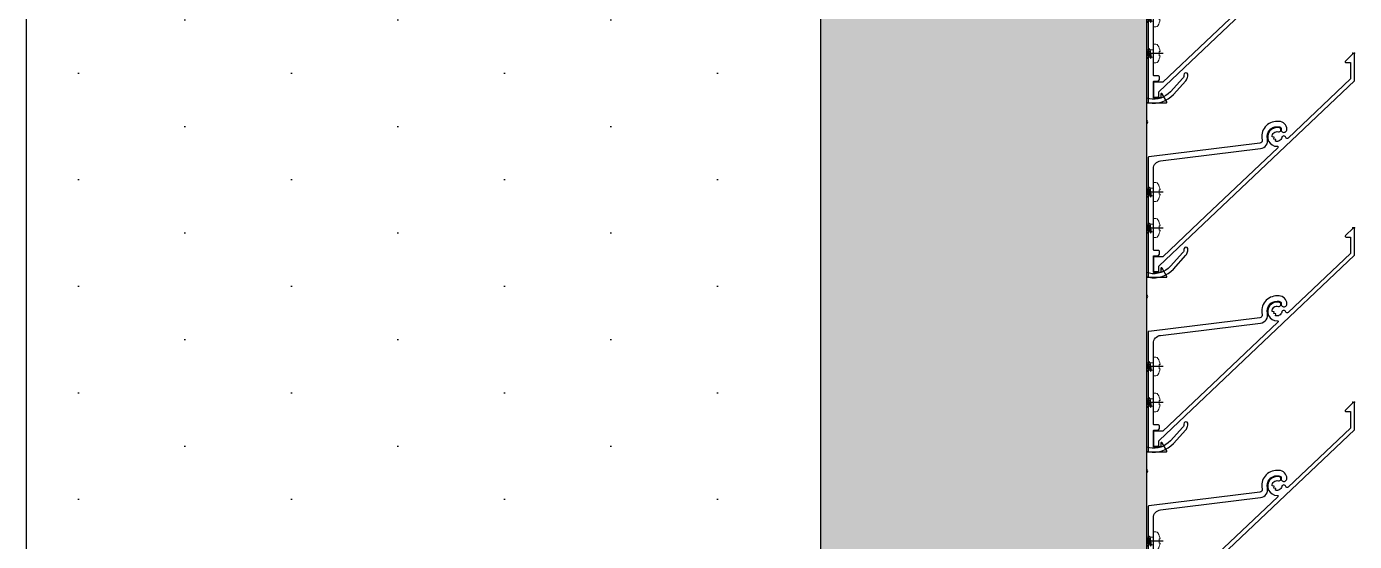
# Model space of a CAD drawing. Header units: millimetres. Extents: x 3774 to 718460, y -768339 to 192544.
# Drawn here: x 359271.6 to 359766.4, y -720562.5 to -720370.8 of the extents above; entities that cross this region are included whole.
import ezdxf

# ---------------------------------------------------------------- set-up
doc = ezdxf.new("R2010")
doc.units = ezdxf.units.MM
doc.set_wipeout_variables(frame=1)
doc.linetypes.add('CENTER', pattern=[50.8, 31.75, -6.35, 6.35, -6.35])
doc.linetypes.add('XKITLINE00', pattern=[0])
for name, color, linetype in [('010 - ASPG_ACCESSORIES_MAIN_COLOR_1', 7, 'Continuous'), ('010 - ASPG_EXTR_DEF_SUB', 7, 'Continuous'), ('010 - ASPG_EXTR_MAIN_COLOR_2', 7, 'Continuous'), ('010 - ASPG_FLASHING_MAIN_COLOR_2', 7, 'Continuous'), ('010 - ASPG_FLASHING_MAIN_COLOR_4', 7, 'Continuous'), ('010 - ASPG_FLASHING_WIPEOUT_', 7, 'Continuous'), ('010 - ASPG_FRAMING_MAIN_COLOR_2', 7, 'Continuous'), ('010 - ASPG_FRAMING_SUB_COLOR_2', 7, 'Continuous'), ('010 - ASPG_FRAMING_WIPEOUT_', 7, 'Continuous'), ('BOLT & SCREW', 7, 'Continuous'), ('Center Line', 7, 'CENTER')]:
    doc.layers.add(name, color=color, linetype=linetype)
for name, color, linetype, lineweight in [('12-GRID', 7, 'CENTER', 13), ('Part', 7, 'Continuous', 0), ('SCREW', 7, 'Continuous', 5)]:
    doc.layers.add(name, color=color, linetype=linetype, lineweight=lineweight)

# ---------------------------------------------------------------- blocks, each defined once
blk = doc.blocks.new('*A2263108')
at = {"layer": 'Part', "color": 7, "linetype": 'XKITLINE00', "lineweight": 0}
for p, q in [((1851.544, -56.655999), (1851.544003, -42.576001)), ((1852.416, -56.656), (1852.416003, -42.576001)), ((1852.480003, -42.576001), (1852.48, -56.656)), ((1851.48, -54.495998), (1851.480002, -45.215998))]:
    blk.add_line(p, q, dxfattribs=at)
blk = doc.blocks.new('*A3693251')
at = {"layer": 'Part', "color": 7, "linetype": 'XKITLINE00', "lineweight": 0}
blk.add_line((1850.079994, -57.295808), (1850.080007, -42.416002), dxfattribs=at)
blk = doc.blocks.new('W-1-PP19-SE-ENT3_20260407-084553_PP19_ENT3_LOPL')
at = {"color": 7, "lineweight": 0, "xscale": 125, "yscale": 125, "zscale": 125}
for name in ['*A3693251', '*A2263108']:
    blk.add_blockref(name, (-226235, 11475), dxfattribs=at)
blk = doc.blocks.new('PZG35-9D5')
at = {"layer": 'Center Line', "color": 7}
blk.add_line((0, 3.73), (0, -10.53), dxfattribs=at)
at = {"layer": 'SCREW', "color": 7}
for p, q in [((-1.4, 0), (-1.4, -1.09)), ((1.4, 0), (1.4, -0.59)), ((-1.85, -1.4), (1.85, -0.9)), ((-1.85, -1.4), (-1.4, -1.09)), ((-1.85, -1.4), (-1.4, -1.71)), ((-1.85, -2.7), (1.85, -2.2)), ((-1.85, -2.7), (-1.4, -2.39)), ((-1.85, -2.7), (-1.4, -3.01)), ((-1.85, -4), (-1.4, -3.69)), ((-1.85, -4), (-0.99, -3.88)), ((-1.85, -4), (-1.4, -4.31)), ((-1.4, -1.09), (1.4, -0.59)), ((-1.4, -1.71), (1.4, -1.21)), ((-1.4, -1.71), (-1.4, -2.39)), ((-1.4, -2.39), (1.4, -1.89)), ((-1.4, -3.01), (1.4, -2.51)), ((-1.4, -3.01), (-1.4, -3.69)), ((-1.4, -3.69), (-0.84, -3.59)), ((-1.4, -4.31), (-1.18, -4.27)), ((-1.4, -4.31), (-1.4, -8.1)), ((0.56, -3.34), (1.4, -3.19)), ((0.71, -3.65), (1.85, -3.5)), ((0.71, -3.93), (1.4, -3.81)), ((0.71, -4.61), (1.4, -4.49)), ((0.71, -4.95), (1.85, -4.8)), ((1.85, -0.9), (1.4, -0.59)), ((1.85, -0.9), (1.4, -1.21)), ((1.4, -1.21), (1.4, -1.89)), ((1.85, -2.2), (1.4, -1.89)), ((1.85, -2.2), (1.4, -2.51)), ((1.4, -2.51), (1.4, -3.19)), ((1.85, -3.5), (1.4, -3.19)), ((1.85, -3.5), (1.4, -3.81)), ((1.4, -3.81), (1.4, -4.49)), ((1.85, -4.8), (1.4, -4.49)), ((1.85, -4.8), (1.4, -5.11)), ((0, -9.5), (-1.4, -8.1)), ((0, -9.5), (1.4, -8.1)), ((0.71, -5.23), (1.4, -5.11)), ((1.4, -5.11), (1.4, -8.1))]:
    blk.add_line(p, q, dxfattribs=at)
blk.add_lwpolyline([(0, -9.5), (0.71, -5.23), (0.71, -3.6, 0.417657), (0.41, -3.3, 0.108102), (-0.84, -3.59), (-1.4, -4.7)], format="xyb", dxfattribs=at)
blk = doc.blocks.new('*U8304')
at = {"layer": 'SCREW', "color": 7}
blk.add_lwpolyline([(3.03, 1.78, 0.09906), (0.8, 2.55), (0.8, 2.27), (-0.8, 2.27), (-0.8, 2.55, 0.09906), (-3.03, 1.78, 0.266588), (-3.5, 0.96), (-3.5, 0.2, 0.414214), (-3.3, 0), (3.3, 0, 0.414214), (3.5, 0.2), (3.5, 0.96, 0.266588)], format="xyb", close=True, dxfattribs=at)
blk.add_blockref('PZG35-9D5', (0, 0), dxfattribs=at)
blk = doc.blocks.new('*U8306')
at = {"color": 7}
blk.add_point((0, 0), dxfattribs=at)
at = {"layer": '010 - ASPG_ACCESSORIES_MAIN_COLOR_1', "color": 7}
blk.add_lwpolyline([(-39.7, -0.6, 0.414214), (-40, -0.9), (-40, -7.37, 0.57735), (-39.65, -7.57), (-36.64, -5.83, 0.767327), (-36.79, -5.3), (-37.9, -5.3, -0.414214), (-38.2, -5), (-38.2, -2.8, -0.414214), (-38, -2.6), (-32.18, -2.6, -0.388879), (-31.98, -2.78), (-31.85, -4.34, 0.388879), (-31.35, -4.8), (-30.3, -4.8, 0.414214), (-30, -4.5), (-30, -2.9, -0.414214), (-29.7, -2.6), (0.41, -2.6, -0.378969), (3.39, -5.24), (7.95, -42.52, 0.446593), (11.62, -45.08, -0.489802), (16.08, -48.68), (16.06, -49.36, -0.18248), (15.8, -50.02, -0.267949), (15.33, -50.17, 1.122115), (15.1, -52.34, 0.405004), (18.06, -49.4), (18.08, -48.72, 0.489805), (11.16, -43.13, -0.446597), (9.94, -42.28), (4.87, -0.85, 0.364176), (4.57, -0.6)], format="xyb", close=True, dxfattribs=at)
at = {"layer": '010 - ASPG_EXTR_DEF_SUB', "color": 7}
for p in [(-40, -0.5), (43.44, -76.9), (43.44, -77.5)]:
    blk.add_point(p, dxfattribs=at)
at = {"layer": '010 - ASPG_EXTR_MAIN_COLOR_2', "color": 7}
blk.add_lwpolyline([(11.37, -48.15), (11.47, -47.44), (12.18, -47.56), (12.29, -46.79, -0.535538), (14.19, -49.17, 0.991572), (15.66, -49.58, 1.157025), (8.79, -48.77, -0.688558), (8.27, -48.99), (-17.14, -22.17), (-32.34, -6.13), (-32.34, -2.9, 0.414312), (-32.64, -2.6), (-37.54, -2.6, 0.414116), (-37.84, -2.9), (-37.84, -4.3, 0.414214), (-37.54, -4.6), (-35.99, -4.6, -0.205895), (-35.77, -4.69), (33.23, -77.5), (43.14, -77.5, 0.668179), (43.36, -76.99), (40.52, -74.15, 0.668179), (40.01, -74.36), (40.01, -76), (33.87, -76), (11.86, -52.78, -0.558354), (12.08, -51.95, 0.766275), (12.04, -50.39, -0.438583), (10.71, -48.05)], format="xyb", close=True, dxfattribs=at)
at = {"layer": 'SCREW', "color": 7, "rotation": 180}
for p in [(-21.65, -2.5), (-8.24, -2.5)]:
    blk.add_blockref('*U8304', p, dxfattribs=at)
blk = doc.blocks.new('*U7875')
at = {"color": 7}
blk.add_wipeout([(1077, 4), (60, 4), (60, 69.3), (1077, 69.3)], dxfattribs=at).dxf.layer = '010 - ASPG_FRAMING_WIPEOUT_'
at = {"layer": '010 - ASPG_FRAMING_MAIN_COLOR_2', "color": 7}
blk.add_lwpolyline([(1047, 69.3), (90, 69.3), (90, 6), (1047, 6)], close=True, dxfattribs=at)
at = {"layer": '010 - ASPG_FRAMING_SUB_COLOR_2', "color": 7}
for points in [[(1077, 4), (60, 4), (60, 69.3), (1077, 69.3)], [(60, 2), (60, 4), (1077, 4), (1077, 2)]]:
    blk.add_lwpolyline(points, close=True, dxfattribs=at)
at = {"color": 7, "rotation": 180}
for p in [(546.77, 69.3), (611.77, 69.3), (676.77, 69.3), (741.77, 69.3)]:
    blk.add_blockref('*U8306', p, dxfattribs=at)
blk = doc.blocks.new('W-1-PP19-SE-ENT3_20260407-085125_PP19_ENT3_ASPG_PL')
at = {"color": 7, "rotation": 270}
blk.add_blockref('*U7875', (5373, 5510), dxfattribs=at)
blk = doc.blocks.new('*U8303')
at = {"layer": '12-GRID', "color": 7, "linetype": 'CENTER'}
for p, q in [((0, -6.2), (0, 2.2)), ((-4.2, -2), (4.2, -2))]:
    blk.add_line(p, q, dxfattribs=at)
at = {"layer": 'BOLT & SCREW', "color": 7}
for p, q in [((-0.55, -1.77), (-1.77, -1.56)), ((-0.55, -2.23), (-1.77, -2.44)), ((-0.46, -1.77), (-0.88, -1.56)), ((-0.46, -2.23), (-0.88, -2.44)), ((-0.23, -1.45), (-0.44, -0.23)), ((-0.23, -1.54), (-0.44, -1.12)), ((-0.23, -2.46), (-0.44, -2.88)), ((-0.23, -2.55), (-0.44, -3.77)), ((0.23, -1.45), (0.44, -0.23)), ((0.23, -1.54), (0.44, -1.12)), ((0.44, -2.88), (0.23, -2.46)), ((0.23, -2.55), (0.44, -3.77)), ((0.46, -1.77), (0.88, -1.56)), ((0.46, -2.23), (0.88, -2.44)), ((0.55, -1.77), (1.77, -1.56)), ((0.55, -2.23), (1.77, -2.44))]:
    blk.add_line(p, q, dxfattribs=at)
for points in [[(-1.77, -1.56), (-0.88, -1.56, 0.414214), (-0.44, -1.12), (-0.44, -0.23), (0.44, -0.23), (0.44, -1.12, 0.414214), (0.88, -1.56), (1.77, -1.56), (1.77, -2.44), (0.88, -2.44, 0.414214), (0.44, -2.88), (0.44, -3.77), (-0.44, -3.77), (-0.44, -2.88, 0.414214), (-0.88, -2.44), (-1.77, -2.44)], [(0.23, -2.46, -0.414214), (0.46, -2.23), (0.55, -2.23), (0.55, -1.77), (0.46, -1.77, -0.414214), (0.23, -1.54), (0.23, -1.45), (-0.23, -1.45), (-0.23, -1.54, -0.414214), (-0.46, -1.77), (-0.55, -1.77), (-0.55, -2.23), (-0.46, -2.23, -0.414214), (-0.23, -2.46), (-0.23, -2.55), (0.23, -2.55)]]:
    blk.add_lwpolyline(points, format="xyb", close=True, dxfattribs=at)
blk.add_circle((0, -2), 3.5, dxfattribs=at)
blk = doc.blocks.new('*U7006')
at = {"layer": '010 - ASPG_EXTR_DEF_SUB', "color": 7}
for p in [(325, 0), (390, 0), (455, 0)]:
    blk.add_point(p, dxfattribs=at)
at = {"layer": '010 - ASPG_EXTR_MAIN_COLOR_2', "color": 7}
for points in [[(270.56, 33.07, 0.077048), (303.74, 68.44, -0.247674), (303.99, 68.57), (305.98, 68.57, -0.044131), (306.47, 68.5, -0.125846), (308.96, 67.21, -0.098851), (309.82, 66.03, -0.205828), (309.79, 61.2, -0.115116), (306.37, 57.18, 0.822373), (307.46, 56.1, 0.109185), (311.15, 60.56, 0.208323), (311.19, 66.64, 0.100528), (309.97, 68.32, 0.145116), (306.29, 70.07), (290.76, 70.07, 0.433659), (290.46, 69.75), (290.84, 63.96, 0.082069), (290.86, 63.87, 0.720654), (292.33, 63.97, 0.079224), (292.34, 64.07), (292.07, 68.14, -0.433659), (292.47, 68.57), (300.86, 68.57, -0.607385), (301.35, 67.62, -0.045829), (282.78, 45.76, -0.560492)], [(496.35, 67.62, -0.045829), (477.78, 45.76, -0.560492), (477.29, 45.89, 0.31786), (474.21, 48.24, 0.953288), (474.08, 46.72, -2.423004), (472.26, 44.89, 0.952315), (470.74, 44.76, 0.300821), (472.89, 41.76, -0.560492), (472.98, 41.25, -0.019425), (463.62, 33.46, -0.552501), (463.15, 33.64, 0.344461), (459.99, 36.3, 0.952015), (459.86, 34.78, -2.423186), (458.04, 32.95, 0.952015), (456.52, 32.82, 0.2854), (458.49, 29.89, -0.553378), (458.56, 29.38, 0.030674), (443.46, 15.06, 0.4171), (444.11, 5.27, 0.935553), (445.1, 6.41, -0.43441), (444.8, 14.29, -0.014998), (451.92, 21.45, -0.738349), (454.92, 19.76, 0.004917), (451.81, 4.8, 0.263611), (454.88, -4.46), (460, -9.08, 0.125884), (461.27, -9.75, 0.044275), (462.09, -9.87, 1.107655), (462.13, -8.33, -0.215596), (461.02, -7.99), (455.89, -3.35, -0.263611), (453.28, 4.51, -0.004855), (456.34, 19.26, 0.23396), (455.82, 21.95, -0.24081), (455.71, 24.9, -0.104157), (455.78, 25), (457.99, 26.93, -0.229021), (460.7, 26.89, -0.381721), (465.27, 9.07, 0.977382), (466.62, 8.41, 0.361105), (462.41, 27.5, -0.496126), (462.44, 30.69, 0.003188), (464.06, 31.9, -0.002827), (465.56, 33.07, 0.077048), (498.74, 68.44, -0.247674)]]:
    blk.add_lwpolyline(points, format="xyb", dxfattribs=at)
for points in [[(355.76, 70.07, 0.433659), (355.46, 69.75), (355.84, 63.96, 0.082069), (355.86, 63.87, 0.720654), (357.33, 63.97, 0.079224), (357.34, 64.07), (357.07, 68.14, -0.433659), (357.47, 68.57), (365.86, 68.57, -0.607385), (366.35, 67.62, -0.045829), (347.78, 45.76, -0.560492), (347.29, 45.89, 0.31786), (344.21, 48.24, 0.953288), (344.08, 46.72, -2.423004), (342.26, 44.89, 0.952315), (340.74, 44.76, 0.300821), (342.89, 41.76, -0.560492), (342.98, 41.25, -0.019425), (333.62, 33.46, -0.552501), (333.15, 33.64, 0.344461), (329.99, 36.3, 0.952015), (329.86, 34.78, -2.423186), (328.04, 32.95, 0.952015), (326.52, 32.82, 0.2854), (328.49, 29.89, -0.553378), (328.56, 29.38, 0.030674), (313.46, 15.06, 0.4171), (314.11, 5.27, 0.935553), (315.1, 6.41, -0.43441), (314.8, 14.29, -0.014998), (321.92, 21.45, -0.738349), (324.92, 19.76, 0.004917), (321.81, 4.8, 0.263611), (324.88, -4.46), (330, -9.08, 0.125884), (331.27, -9.75, 0.044275), (332.09, -9.87, 1.107655), (332.13, -8.33, -0.215596), (331.02, -7.99), (325.89, -3.35, -0.263611), (323.28, 4.51, -0.004855), (326.34, 19.26, 0.23396), (325.82, 21.95, -0.24081), (325.71, 24.9, -0.104157), (325.78, 25), (327.99, 26.93, -0.229021), (330.7, 26.89, -0.381721), (335.27, 9.07, 0.977382), (336.62, 8.41, 0.361105), (332.41, 27.5, -0.496126), (332.44, 30.69, 0.003188), (334.06, 31.9, -0.002827), (335.56, 33.07, 0.077048), (368.74, 68.44, -0.247674), (368.99, 68.57), (370.98, 68.57, -0.044131), (371.47, 68.5, -0.125846), (373.96, 67.21, -0.098851), (374.82, 66.03, -0.205828), (374.79, 61.2, -0.115116), (371.37, 57.18, 0.822373), (372.46, 56.1, 0.109185), (376.15, 60.56, 0.208323), (376.19, 66.64, 0.100528), (374.97, 68.32, 0.145116), (371.29, 70.07)], [(420.76, 70.07, 0.433659), (420.46, 69.75), (420.84, 63.96, 0.082069), (420.86, 63.87, 0.720654), (422.33, 63.97, 0.079224), (422.34, 64.07), (422.07, 68.14, -0.433659), (422.47, 68.57), (430.86, 68.57, -0.607385), (431.35, 67.62, -0.045829), (412.78, 45.76, -0.560492), (412.29, 45.89, 0.31786), (409.21, 48.24, 0.953288), (409.08, 46.72, -2.423004), (407.26, 44.89, 0.952315), (405.74, 44.76, 0.300821), (407.89, 41.76, -0.560492), (407.98, 41.25, -0.019425), (398.62, 33.46, -0.552501), (398.15, 33.64, 0.344461), (394.99, 36.3, 0.952015), (394.86, 34.78, -2.423186), (393.04, 32.95, 0.952015), (391.52, 32.82, 0.2854), (393.49, 29.89, -0.553378), (393.56, 29.38, 0.030674), (378.46, 15.06, 0.4171), (379.11, 5.27, 0.935553), (380.1, 6.41, -0.43441), (379.8, 14.29, -0.014998), (386.92, 21.45, -0.738349), (389.92, 19.76, 0.004917), (386.81, 4.8, 0.263611), (389.88, -4.46), (395, -9.08, 0.125884), (396.27, -9.75, 0.044275), (397.09, -9.87, 1.107655), (397.13, -8.33, -0.215596), (396.02, -7.99), (390.89, -3.35, -0.263611), (388.28, 4.51, -0.004855), (391.34, 19.26, 0.23396), (390.82, 21.95, -0.24081), (390.71, 24.9, -0.104157), (390.78, 25), (392.99, 26.93, -0.229021), (395.7, 26.89, -0.381721), (400.27, 9.07, 0.977382), (401.62, 8.41, 0.361105), (397.41, 27.5, -0.496126), (397.44, 30.69, 0.003188), (399.06, 31.9, -0.002827), (400.56, 33.07, 0.077048), (433.74, 68.44, -0.247674), (433.99, 68.57), (435.98, 68.57, -0.044131), (436.47, 68.5, -0.125846), (438.96, 67.21, -0.098851), (439.82, 66.03, -0.205828), (439.79, 61.2, -0.115116), (436.37, 57.18, 0.822373), (437.46, 56.1, 0.109185), (441.15, 60.56, 0.208323), (441.19, 66.64, 0.100528), (439.97, 68.32, 0.145116), (436.29, 70.07)]]:
    blk.add_lwpolyline(points, format="xyb", close=True, dxfattribs=at)
at = {"color": 7, "rotation": 179.999999999989}
for p in [(344.09, 42.89), (409.09, 42.89), (474.09, 42.89), (329.87, 30.95), (394.87, 30.95), (459.87, 30.95)]:
    blk.add_blockref('*U8303', p, dxfattribs=at)
blk = doc.blocks.new('*U8218')
at = {"color": 7}
blk.add_wipeout([(0, -52), (1201, -52), (1497, -348), (0, -348)], dxfattribs=at).dxf.layer = '010 - ASPG_FLASHING_WIPEOUT_'
at = {"layer": '010 - ASPG_FLASHING_WIPEOUT_'}
h = blk.add_hatch(dxfattribs=at)
h.set_pattern_fill('DOTS', scale=0.5)
h.set_pattern_definition([(0, (0, 0), (19.8438, 39.6875), [0, -39.6875])])
h.paths.add_polyline_path([(0, -52), (1201, -52), (1497, -348), (0, -348)])
at = {"layer": '010 - ASPG_FLASHING_MAIN_COLOR_2', "color": 7}
blk.add_lwpolyline([(0, -52), (1201, -52), (1497, -348), (0, -348)], close=True, dxfattribs=at)
at = {"color": 7}
blk.add_wipeout([(0, 69.3), (1079.7, 69.3), (1201, -52), (0, -52)], dxfattribs=at).dxf.layer = '010 - ASPG_FLASHING_WIPEOUT_'
at = {"layer": '010 - ASPG_FLASHING_WIPEOUT_'}
h = blk.add_hatch(dxfattribs=at)
h.set_pattern_fill('DOTS', scale=0.1)
h.set_pattern_definition([(0, (0, 0), (3.96875, 7.9375), [0, -7.9375])])
h.paths.add_polyline_path([(0, 69.3), (1079.7, 69.3), (1201, -52), (0, -52)])
at = {"layer": '010 - ASPG_FLASHING_MAIN_COLOR_4', "color": 7}
blk.add_lwpolyline([(0, 69.3), (1079.7, 69.3), (1201, -52), (0, -52)], close=True, dxfattribs=at)

msp = doc.modelspace()

# ---------------------------------------------------------------- block references
at = {"color": 7}
msp.add_blockref('W-1-PP19-SE-ENT3_20260407-084553_PP19_ENT3_LOPL', (354246.645, -725322.382), dxfattribs=at)

# ---------------------------------------------------------------- next in the draw order: block references
msp.add_blockref('W-1-PP19-SE-ENT3_20260407-085125_PP19_ENT3_ASPG_PL', (354246.645, -725322.382), dxfattribs=at)

# ---------------------------------------------------------------- next in the draw order: block references
at = {"color": 7, "xscale": -1, "yscale": -1, "rotation": 270}
msp.add_blockref('*U7006', (359694.531, -720850.937), dxfattribs=at)

# ---------------------------------------------------------------- next in the draw order: block references
at = {"color": 7, "rotation": 270}
msp.add_blockref('*U8218', (359619.645, -719812.382), dxfattribs=at)

doc.saveas('drawing.dxf')
